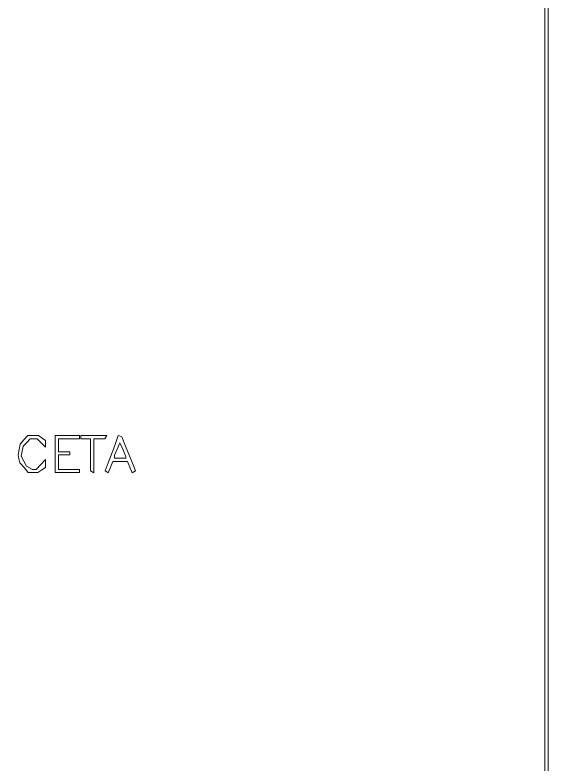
# Paper-space layout 'AN-08-DGE-065-A' of a CAD drawing. Header units: metres, sheet in millimetres. Extents: x 12 to 193, y 4 to 291.
# Drawn here: x 150.7 to 192.7, y 156.1 to 215.1 of the extents above; entities that cross this region are included whole.
import ezdxf

# ---------------------------------------------------------------- set-up
doc = ezdxf.new("R2010")
doc.units = ezdxf.units.M
doc.layers.add('DGE_CONTORNOS', color=7, linetype='Continuous', lineweight=0)
doc.layers.add('DGE_DATOS', color=7, linetype='Continuous', lineweight=0)

# ---------------------------------------------------------------- blocks, each defined once
blk = doc.blocks.new('LP_REF_DGE_MT_065_A')
at = {"layer": 'DGE_CONTORNOS'}
for points in [[(116.564, 271.062), (116.469, 270.966), (116.469, 270.228), (116.469, 269.49), (72.961, 269.49), (29.452, 269.49), (29.452, 147.253), (29.452, 25.015), (111.094, 25.015), (192.736, 25.015), (192.736, 147.253), (192.736, 269.49), (154.735, 269.49), (116.734, 269.49), (116.697, 270.324), (116.659, 271.157)], [(116.469, 268.732), (116.469, 268.226), (116.596, 268.226), (116.722, 268.226), (116.722, 268.732), (116.722, 269.238), (154.603, 269.238), (192.483, 269.238), (192.483, 160.533), (192.483, 51.828), (117.671, 51.828), (42.859, 51.828), (42.859, 160.533), (42.859, 269.238), (79.664, 269.238), (116.469, 269.238)], [(151.438, 181.639), (151.13, 181.307), (151.05, 180.88), (150.97, 180.454), (151.047, 180.147), (151.124, 179.84), (151.452, 179.45), (151.779, 179.061), (152.152, 179.061), (152.525, 179.061), (152.836, 179.265), (153.148, 179.47), (153.148, 179.785), (153.148, 180.1), (152.781, 179.707), (152.414, 179.314), (152.267, 179.314), (152.12, 179.314), (151.876, 179.444), (151.633, 179.575), (151.43, 179.968), (151.226, 180.361), (151.304, 180.748), (151.381, 181.136), (151.654, 181.426), (151.928, 181.717), (152.204, 181.717), (152.481, 181.717), (152.815, 181.384), (153.148, 181.05), (153.148, 181.313), (153.148, 181.576), (152.867, 181.773), (152.586, 181.97), (152.165, 181.97), (151.745, 181.97)], [(153.907, 180.516), (153.907, 179.061), (154.856, 179.061), (155.804, 179.061), (155.804, 179.188), (155.804, 179.314), (154.982, 179.314), (154.16, 179.314), (154.16, 179.883), (154.16, 180.452), (154.603, 180.452), (155.045, 180.452), (155.045, 180.579), (155.045, 180.705), (154.603, 180.705), (154.16, 180.705), (154.16, 181.211), (154.16, 181.717), (154.982, 181.717), (155.804, 181.717), (155.804, 181.844), (155.804, 181.97), (154.856, 181.97), (153.907, 181.97)], [(155.931, 181.844), (155.931, 181.717), (156.31, 181.717), (156.69, 181.717), (156.69, 180.46), (156.69, 179.203), (156.816, 179.124), (156.943, 179.046), (156.943, 180.382), (156.943, 181.717), (157.378, 181.717), (157.813, 181.717), (157.891, 181.844), (157.969, 181.97), (156.95, 181.97), (155.931, 181.97)], [(158.679, 181.438), (158.49, 180.895), (158.166, 180.045), (157.842, 179.194), (157.957, 179.123), (158.073, 179.051), (158.26, 179.499), (158.447, 179.946), (159.021, 179.946), (159.595, 179.946), (159.784, 179.495), (159.973, 179.043), (160.098, 179.12), (160.223, 179.198), (159.988, 179.793), (159.752, 180.389), (159.45, 181.139), (159.148, 181.889), (159.008, 181.935), (158.868, 181.982)], [(159.463, 180.294), (159.472, 180.199), (159.029, 180.199), (158.587, 180.199), (158.587, 180.31), (158.587, 180.422), (158.794, 180.911), (159.002, 181.401), (159.227, 180.895), (159.453, 180.389)]]:
    blk.add_lwpolyline(points, close=True, dxfattribs=at)

psp = doc.layouts.new('AN-08-DGE-065-A')

# ---------------------------------------------------------------- block references
at = {"layer": 'DGE_DATOS'}
psp.add_blockref('LP_REF_DGE_MT_065_A', (0, 0), dxfattribs=at)

doc.saveas('drawing.dxf')
